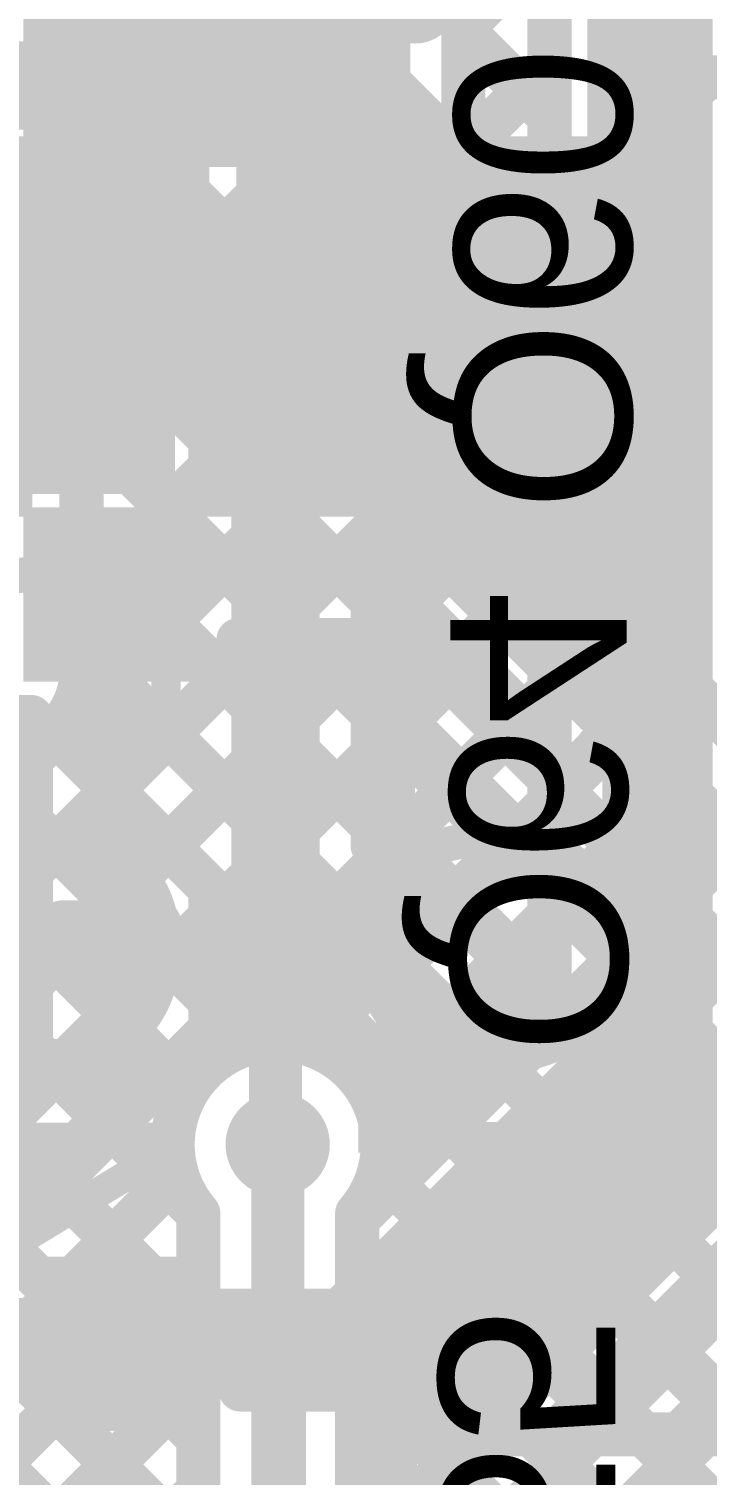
# Model space of a CAD drawing. Header units: millimetres. Extents: x -0.33 to 3.26, y -0.12 to 2.83.
# Drawn here: x 1.2345 to 1.3882, y 1.9403 to 2.268 of the extents above; entities that cross this region are included whole.
import ezdxf

# ---------------------------------------------------------------- set-up
doc = ezdxf.new("R2010")
doc.units = ezdxf.units.MM
doc.header["$MEASUREMENT"] = 0
for name, color, linetype in [('BottomLayer', 5, 'Continuous'), ('BottomOverlay', 54, 'Continuous'), ('BottomPaste', 16, 'Continuous'), ('BottomSolder', 6, 'Continuous'), ('TopLayer', 1, 'Continuous'), ('TopOverlay', 2, 'Continuous'), ('TopPaste', 8, 'Continuous'), ('TopSolder', 216, 'Continuous'), ('ViaHoleLayer', 16, 'Continuous')]:
    doc.layers.add(name, color=color, linetype=linetype)
doc.styles.add('Arial', font='', dxfattribs={"height": 0.2})
doc.styles.get('Arial').set_extended_font_data('Arial')

# ---------------------------------------------------------------- blocks, each defined once
blk = doc.blocks.new('SOT23_3_B_157')
at = {"layer": 'BottomLayer'}
for points in [[(-0.02166, 0.02657), (-0.05316, 0.02657), (-0.05316, 0.05807), (-0.02166, 0.05807)], [(0.05314, 0.02657), (0.02165, 0.02657), (0.02165, 0.05807), (0.05314, 0.05807)], [(0.01574, -0.05807), (-0.01575, -0.05807), (-0.01575, -0.02657), (0.01574, -0.02657)]]:
    blk.add_hatch(color=5, dxfattribs=at).paths.add_polyline_path(points)
at = {"layer": 'BottomPaste'}
for points in [[(-0.02166, 0.02657), (-0.05316, 0.02657), (-0.05316, 0.05807), (-0.02166, 0.05807)], [(0.05314, 0.02657), (0.02165, 0.02657), (0.02165, 0.05807), (0.05314, 0.05807)], [(0.01574, -0.05807), (-0.01575, -0.05807), (-0.01575, -0.02657), (0.01574, -0.02657)]]:
    blk.add_hatch(color=16, dxfattribs=at).paths.add_polyline_path(points)
at = {"layer": 'BottomSolder'}
for points in [[(-0.01766, 0.02257), (-0.05716, 0.02257), (-0.05716, 0.06207), (-0.01766, 0.06207)], [(0.05714, 0.02257), (0.01765, 0.02257), (0.01765, 0.06207), (0.05714, 0.06207)], [(0.01974, -0.06207), (-0.01975, -0.06207), (-0.01975, -0.02257), (0.01974, -0.02257)]]:
    blk.add_hatch(color=6, dxfattribs=at).paths.add_polyline_path(points)
at = {"layer": 'BottomOverlay'}
for points, const_width in [([(-0.06409, 0.068, 1), (-0.07393, 0.068, 1)], 0.00984), ([(-0.07639, 0.068, 1), (-0.07147, 0.068, 1)], 0.00492), ([(-0.06655, 0.068, 1), (-0.06162, 0.068, 1)], 0.00492), ([(-0.01351, 0.032, 1), (-0.00851, 0.032, 1)], 0.005), ([(0.00849, 0.032, 1), (0.01349, 0.032, 1)], 0.005), ([(-0.06651, 0.03, 1), (-0.06151, 0.03, 1)], 0.005), ([(0.06149, 0.03, 1), (0.06649, 0.03, 1)], 0.005), ([(0.02649, -0.031, 1), (0.03149, -0.031, 1)], 0.005), ([(0.06149, -0.031, 1), (0.06649, -0.031, 1)], 0.005), ([(0.06149, -0.031, 1), (0.06649, -0.031, 1)], 0.005), ([(-0.06651, -0.032, 1), (-0.06151, -0.032, 1)], 0.005), ([(-0.06651, -0.032, 1), (-0.06151, -0.032, 1)], 0.005), ([(-0.03151, -0.032, 1), (-0.02651, -0.032, 1)], 0.005)]:
    blk.add_lwpolyline(points, format="xyb", close=True, dxfattribs=dict(at, const_width=const_width))
at = {"layer": 'BottomOverlay', "const_width": 0.01}
for points in [[(0.01099, 0.032), (-0.01101, 0.032)], [(-0.06401, 0.03), (-0.06401, -0.032)], [(0.06399, 0.03), (0.06399, -0.031)], [(0.06399, -0.031), (0.02899, -0.031)], [(-0.02901, -0.032), (-0.06401, -0.032)]]:
    blk.add_lwpolyline(points, dxfattribs=at)
blk = doc.blocks.new('SOT23_3_B_161')
at = {"layer": 'BottomLayer'}
for points in [[(-0.02166, 0.02657), (-0.05316, 0.02657), (-0.05316, 0.05807), (-0.02166, 0.05807)], [(0.05314, 0.02657), (0.02165, 0.02657), (0.02165, 0.05807), (0.05314, 0.05807)], [(0.01574, -0.05807), (-0.01575, -0.05807), (-0.01575, -0.02657), (0.01574, -0.02657)]]:
    blk.add_hatch(color=5, dxfattribs=at).paths.add_polyline_path(points)
at = {"layer": 'BottomPaste'}
for points in [[(-0.02166, 0.02657), (-0.05316, 0.02657), (-0.05316, 0.05807), (-0.02166, 0.05807)], [(0.05314, 0.02657), (0.02165, 0.02657), (0.02165, 0.05807), (0.05314, 0.05807)], [(0.01574, -0.05807), (-0.01575, -0.05807), (-0.01575, -0.02657), (0.01574, -0.02657)]]:
    blk.add_hatch(color=16, dxfattribs=at).paths.add_polyline_path(points)
at = {"layer": 'BottomSolder'}
for points in [[(-0.01766, 0.02257), (-0.05716, 0.02257), (-0.05716, 0.06207), (-0.01766, 0.06207)], [(0.05714, 0.02257), (0.01765, 0.02257), (0.01765, 0.06207), (0.05714, 0.06207)], [(0.01974, -0.06207), (-0.01975, -0.06207), (-0.01975, -0.02257), (0.01974, -0.02257)]]:
    blk.add_hatch(color=6, dxfattribs=at).paths.add_polyline_path(points)
at = {"layer": 'BottomOverlay'}
for points, const_width in [([(-0.06409, 0.068, 1), (-0.07393, 0.068, 1)], 0.00984), ([(-0.07639, 0.068, 1), (-0.07147, 0.068, 1)], 0.00492), ([(-0.06655, 0.068, 1), (-0.06162, 0.068, 1)], 0.00492), ([(-0.01351, 0.032, 1), (-0.00851, 0.032, 1)], 0.005), ([(0.00849, 0.032, 1), (0.01349, 0.032, 1)], 0.005), ([(-0.06651, 0.03, 1), (-0.06151, 0.03, 1)], 0.005), ([(0.06149, 0.03, 1), (0.06649, 0.03, 1)], 0.005), ([(0.02649, -0.031, 1), (0.03149, -0.031, 1)], 0.005), ([(0.06149, -0.031, 1), (0.06649, -0.031, 1)], 0.005), ([(0.06149, -0.031, 1), (0.06649, -0.031, 1)], 0.005), ([(-0.06651, -0.032, 1), (-0.06151, -0.032, 1)], 0.005), ([(-0.06651, -0.032, 1), (-0.06151, -0.032, 1)], 0.005), ([(-0.03151, -0.032, 1), (-0.02651, -0.032, 1)], 0.005)]:
    blk.add_lwpolyline(points, format="xyb", close=True, dxfattribs=dict(at, const_width=const_width))
at = {"layer": 'BottomOverlay', "const_width": 0.01}
for points in [[(0.01099, 0.032), (-0.01101, 0.032)], [(-0.06401, 0.03), (-0.06401, -0.032)], [(0.06399, 0.03), (0.06399, -0.031)], [(0.06399, -0.031), (0.02899, -0.031)], [(-0.02901, -0.032), (-0.06401, -0.032)]]:
    blk.add_lwpolyline(points, dxfattribs=at)
blk = doc.blocks.new('SOT23_3_B_165')
at = {"layer": 'BottomLayer'}
for points in [[(-0.02166, 0.02657), (-0.05316, 0.02657), (-0.05316, 0.05807), (-0.02166, 0.05807)], [(0.05314, 0.02657), (0.02165, 0.02657), (0.02165, 0.05807), (0.05314, 0.05807)], [(0.01574, -0.05807), (-0.01575, -0.05807), (-0.01575, -0.02657), (0.01574, -0.02657)]]:
    blk.add_hatch(color=5, dxfattribs=at).paths.add_polyline_path(points)
at = {"layer": 'BottomPaste'}
for points in [[(-0.02166, 0.02657), (-0.05316, 0.02657), (-0.05316, 0.05807), (-0.02166, 0.05807)], [(0.05314, 0.02657), (0.02165, 0.02657), (0.02165, 0.05807), (0.05314, 0.05807)], [(0.01574, -0.05807), (-0.01575, -0.05807), (-0.01575, -0.02657), (0.01574, -0.02657)]]:
    blk.add_hatch(color=16, dxfattribs=at).paths.add_polyline_path(points)
at = {"layer": 'BottomSolder'}
for points in [[(-0.01766, 0.02257), (-0.05716, 0.02257), (-0.05716, 0.06207), (-0.01766, 0.06207)], [(0.05714, 0.02257), (0.01765, 0.02257), (0.01765, 0.06207), (0.05714, 0.06207)], [(0.01974, -0.06207), (-0.01975, -0.06207), (-0.01975, -0.02257), (0.01974, -0.02257)]]:
    blk.add_hatch(color=6, dxfattribs=at).paths.add_polyline_path(points)
at = {"layer": 'BottomOverlay'}
for points, const_width in [([(-0.06409, 0.068, 1), (-0.07393, 0.068, 1)], 0.00984), ([(-0.07639, 0.068, 1), (-0.07147, 0.068, 1)], 0.00492), ([(-0.06655, 0.068, 1), (-0.06162, 0.068, 1)], 0.00492), ([(-0.01351, 0.032, 1), (-0.00851, 0.032, 1)], 0.005), ([(0.00849, 0.032, 1), (0.01349, 0.032, 1)], 0.005), ([(-0.06651, 0.03, 1), (-0.06151, 0.03, 1)], 0.005), ([(0.06149, 0.03, 1), (0.06649, 0.03, 1)], 0.005), ([(0.02649, -0.031, 1), (0.03149, -0.031, 1)], 0.005), ([(0.06149, -0.031, 1), (0.06649, -0.031, 1)], 0.005), ([(0.06149, -0.031, 1), (0.06649, -0.031, 1)], 0.005), ([(-0.06651, -0.032, 1), (-0.06151, -0.032, 1)], 0.005), ([(-0.06651, -0.032, 1), (-0.06151, -0.032, 1)], 0.005), ([(-0.03151, -0.032, 1), (-0.02651, -0.032, 1)], 0.005)]:
    blk.add_lwpolyline(points, format="xyb", close=True, dxfattribs=dict(at, const_width=const_width))
at = {"layer": 'BottomOverlay', "const_width": 0.01}
for points in [[(0.01099, 0.032), (-0.01101, 0.032)], [(-0.06401, 0.03), (-0.06401, -0.032)], [(0.06399, 0.03), (0.06399, -0.031)], [(0.06399, -0.031), (0.02899, -0.031)], [(-0.02901, -0.032), (-0.06401, -0.032)]]:
    blk.add_lwpolyline(points, dxfattribs=at)
blk = doc.blocks.new('SOT23_3_B_166')
at = {"layer": 'BottomLayer'}
for points in [[(-0.02166, 0.02657), (-0.05316, 0.02657), (-0.05316, 0.05807), (-0.02166, 0.05807)], [(0.05314, 0.02657), (0.02165, 0.02657), (0.02165, 0.05807), (0.05314, 0.05807)], [(0.01574, -0.05807), (-0.01575, -0.05807), (-0.01575, -0.02657), (0.01574, -0.02657)]]:
    blk.add_hatch(color=5, dxfattribs=at).paths.add_polyline_path(points)
at = {"layer": 'BottomPaste'}
for points in [[(-0.02166, 0.02657), (-0.05316, 0.02657), (-0.05316, 0.05807), (-0.02166, 0.05807)], [(0.05314, 0.02657), (0.02165, 0.02657), (0.02165, 0.05807), (0.05314, 0.05807)], [(0.01574, -0.05807), (-0.01575, -0.05807), (-0.01575, -0.02657), (0.01574, -0.02657)]]:
    blk.add_hatch(color=16, dxfattribs=at).paths.add_polyline_path(points)
at = {"layer": 'BottomSolder'}
for points in [[(-0.01766, 0.02257), (-0.05716, 0.02257), (-0.05716, 0.06207), (-0.01766, 0.06207)], [(0.05714, 0.02257), (0.01765, 0.02257), (0.01765, 0.06207), (0.05714, 0.06207)], [(0.01974, -0.06207), (-0.01975, -0.06207), (-0.01975, -0.02257), (0.01974, -0.02257)]]:
    blk.add_hatch(color=6, dxfattribs=at).paths.add_polyline_path(points)
at = {"layer": 'BottomOverlay'}
for points, const_width in [([(-0.06409, 0.068, 1), (-0.07393, 0.068, 1)], 0.00984), ([(-0.07639, 0.068, 1), (-0.07147, 0.068, 1)], 0.00492), ([(-0.06655, 0.068, 1), (-0.06162, 0.068, 1)], 0.00492), ([(-0.01351, 0.032, 1), (-0.00851, 0.032, 1)], 0.005), ([(0.00849, 0.032, 1), (0.01349, 0.032, 1)], 0.005), ([(-0.06651, 0.03, 1), (-0.06151, 0.03, 1)], 0.005), ([(0.06149, 0.03, 1), (0.06649, 0.03, 1)], 0.005), ([(0.02649, -0.031, 1), (0.03149, -0.031, 1)], 0.005), ([(0.06149, -0.031, 1), (0.06649, -0.031, 1)], 0.005), ([(0.06149, -0.031, 1), (0.06649, -0.031, 1)], 0.005), ([(-0.06651, -0.032, 1), (-0.06151, -0.032, 1)], 0.005), ([(-0.06651, -0.032, 1), (-0.06151, -0.032, 1)], 0.005), ([(-0.03151, -0.032, 1), (-0.02651, -0.032, 1)], 0.005)]:
    blk.add_lwpolyline(points, format="xyb", close=True, dxfattribs=dict(at, const_width=const_width))
at = {"layer": 'BottomOverlay', "const_width": 0.01}
for points in [[(0.01099, 0.032), (-0.01101, 0.032)], [(-0.06401, 0.03), (-0.06401, -0.032)], [(0.06399, 0.03), (0.06399, -0.031)], [(0.06399, -0.031), (0.02899, -0.031)], [(-0.02901, -0.032), (-0.06401, -0.032)]]:
    blk.add_lwpolyline(points, dxfattribs=at)
blk = doc.blocks.new('LED_SMT_237')
at = {"layer": 'TopLayer'}
for points in [[(-0.06, 0.03), (-0.02, 0.03), (-0.02, -0.03), (-0.06, -0.03)], [(0.02, 0.03), (0.06, 0.03), (0.06, -0.03), (0.02, -0.03)]]:
    blk.add_hatch(color=1, dxfattribs=at).paths.add_polyline_path(points)
at = {"layer": 'TopOverlay'}
blk.add_hatch(color=2, dxfattribs=at).paths.add_polyline_path([(0.095, 0.037004), (0.064, 0.037004), (0.064, -0.036996), (0.095, -0.036996)])
at = {"layer": 'TopPaste'}
for points in [[(-0.06, 0.03), (-0.02, 0.03), (-0.02, -0.03), (-0.06, -0.03)], [(0.02, 0.03), (0.06, 0.03), (0.06, -0.03), (0.02, -0.03)]]:
    blk.add_hatch(color=8, dxfattribs=at).paths.add_polyline_path(points)
at = {"layer": 'TopSolder'}
for points in [[(-0.064, 0.034), (-0.016, 0.034), (-0.016, -0.034), (-0.064, -0.034)], [(0.016, 0.034), (0.064, 0.034), (0.064, -0.034), (0.016, -0.034)]]:
    blk.add_hatch(color=216, dxfattribs=at).paths.add_polyline_path(points)
at = {"layer": 'TopOverlay', "const_width": 0.005}
for points in [[(0.065, 0.035), (-0.065, 0.035)], [(-0.065, -0.035), (-0.065, 0.035)], [(0.065, -0.035), (0.065, 0.035)], [(0.065, -0.035), (-0.065, -0.035)]]:
    blk.add_lwpolyline(points, dxfattribs=at)
at = {"layer": 'TopOverlay', "const_width": 0.0025}
for points in [[(-0.06625, 0.035, 1), (-0.06375, 0.035, 1)], [(-0.06625, 0.035, 1), (-0.06375, 0.035, 1)], [(0.06375, 0.035, 1), (0.06625, 0.035, 1)], [(0.06375, 0.035, 1), (0.06625, 0.035, 1)], [(-0.06625, -0.035, 1), (-0.06375, -0.035, 1)], [(-0.06625, -0.035, 1), (-0.06375, -0.035, 1)], [(0.06375, -0.035, 1), (0.06625, -0.035, 1)], [(0.06375, -0.035, 1), (0.06625, -0.035, 1)]]:
    blk.add_lwpolyline(points, format="xyb", close=True, dxfattribs=at)
blk = doc.blocks.new('LED_SMT_238')
at = {"layer": 'TopLayer'}
for points in [[(-0.06, 0.03), (-0.02, 0.03), (-0.02, -0.03), (-0.06, -0.03)], [(0.02, 0.03), (0.06, 0.03), (0.06, -0.03), (0.02, -0.03)]]:
    blk.add_hatch(color=1, dxfattribs=at).paths.add_polyline_path(points)
at = {"layer": 'TopOverlay'}
blk.add_hatch(color=2, dxfattribs=at).paths.add_polyline_path([(0.095, 0.03699), (0.064, 0.03699), (0.064, -0.03701), (0.095, -0.03701)])
at = {"layer": 'TopPaste'}
for points in [[(-0.06, 0.03), (-0.02, 0.03), (-0.02, -0.03), (-0.06, -0.03)], [(0.02, 0.03), (0.06, 0.03), (0.06, -0.03), (0.02, -0.03)]]:
    blk.add_hatch(color=8, dxfattribs=at).paths.add_polyline_path(points)
at = {"layer": 'TopSolder'}
for points in [[(-0.064, 0.034), (-0.016, 0.034), (-0.016, -0.034), (-0.064, -0.034)], [(0.016, 0.034), (0.064, 0.034), (0.064, -0.034), (0.016, -0.034)]]:
    blk.add_hatch(color=216, dxfattribs=at).paths.add_polyline_path(points)
at = {"layer": 'TopOverlay', "const_width": 0.005}
for points in [[(0.065, 0.035), (-0.065, 0.035)], [(-0.065, -0.035), (-0.065, 0.035)], [(0.065, -0.035), (0.065, 0.035)], [(0.065, -0.035), (-0.065, -0.035)]]:
    blk.add_lwpolyline(points, dxfattribs=at)
at = {"layer": 'TopOverlay', "const_width": 0.0025}
for points in [[(-0.06625, 0.035, 1), (-0.06375, 0.035, 1)], [(-0.06625, 0.035, 1), (-0.06375, 0.035, 1)], [(0.06375, 0.035, 1), (0.06625, 0.035, 1)], [(0.06375, 0.035, 1), (0.06625, 0.035, 1)], [(-0.06625, -0.035, 1), (-0.06375, -0.035, 1)], [(-0.06625, -0.035, 1), (-0.06375, -0.035, 1)], [(0.06375, -0.035, 1), (0.06625, -0.035, 1)], [(0.06375, -0.035, 1), (0.06625, -0.035, 1)]]:
    blk.add_lwpolyline(points, format="xyb", close=True, dxfattribs=at)

msp = doc.modelspace()

# ---------------------------------------------------------------- hatches: boundary and pattern name
at = {"layer": 'BottomLayer'}
msp.add_hatch(color=5, dxfattribs=at).paths.add_polyline_path([(1.24299, 2.23668), (1.32099, 2.23668), (1.32099, 2.30968), (1.24299, 2.30968)])
h = msp.add_hatch(color=5, dxfattribs=at)
edge = h.paths.add_edge_path()
edge.add_arc((1.29091, 2.01518), 0.01181, 0, 360)
at = {"layer": 'TopLayer'}
h = msp.add_hatch(color=1, dxfattribs=at)
edge = h.paths.add_edge_path()
edge.add_arc((1.29091, 2.01518), 0.01181, 0, 360)
at = {"layer": 'ViaHoleLayer'}
h = msp.add_hatch(color=16, dxfattribs=at)
edge = h.paths.add_edge_path()
edge.add_arc((1.29091, 2.01518), 0.00591, 0, 360)

# ---------------------------------------------------------------- linework, layer by layer
at = {"layer": 'BottomLayer'}
for points, const_width in [([(1.377, 2.039), (1.377, 2.384)], 0.025), ([(1.3525, 2.04915), (1.3525, 2.37385)], 0.01), ([(1.33299, 2.22468), (1.33299, 2.32168)], 0.01), ([(1.33299, 2.26838), (1.3525, 2.28788)], 0.01), ([(1.33299, 2.26757), (1.3525, 2.24806)], 0.01), ([(1.15999, 2.25518), (1.27449, 2.25518)], 0.02), ([(1.33299, 2.24009), (1.3525, 2.2596)], 0.01), ([(1.33299, 2.23928), (1.3525, 2.21978)], 0.01), ([(1.31815, 2.19696), (1.3525, 2.23131)], 0.01), ([(1.29011, 2.22468), (1.33299, 2.22468)], 0.01), ([(1.29011, 2.22468), (1.30592, 2.20886)], 0.01), ([(1.29103, 2.22468), (1.31078, 2.20493)], 0.01), ([(1.30384, 2.21094), (1.31758, 2.22468)], 0.01), ([(1.31931, 2.22468), (1.3525, 2.19149)], 0.01), ([(1.15999, 2.21768), (1.26599, 2.21768)], 0.02), ([(1.26599, 2.21768), (1.2904, 2.19327)], 0.02), ([(1.30906, 2.20493), (1.31815, 2.20493)], 0.01), ([(1.31815, 2.14943), (1.31815, 2.20493)], 0.01), ([(1.31815, 2.16868), (1.3525, 2.20303)], 0.01), ([(1.2904, 2.17718), (1.2904, 2.19327)], 0.02), ([(1.31815, 2.19756), (1.3525, 2.16321)], 0.01), ([(1.15999, 2.19568), (1.25688, 2.19568)], 0.01), ([(1.18298, 2.14665), (1.23201, 2.19568)], 0.01), ([(1.20689, 2.19568), (1.235, 2.16757)], 0.01), ([(1.23219, 2.16757), (1.25859, 2.19397)], 0.01), ([(1.23518, 2.19568), (1.26265, 2.1682)], 0.01), ([(1.25688, 2.19568), (1.26265, 2.1899)], 0.01), ([(1.26265, 2.16757), (1.26265, 2.1899)], 0.01), ([(1.2904, 2.05518), (1.2904, 2.17718)], 0.02), ([(1.3124, 2.13465), (1.3525, 2.17474)], 0.01), ([(1.22525, 2.16757), (1.26265, 2.16757)], 0.01), ([(1.22525, 2.16063), (1.23219, 2.16757)], 0.01), ([(1.26047, 2.16757), (1.26265, 2.16975)], 0.01), ([(1.31815, 2.16927), (1.3525, 2.13492)], 0.01), ([(1.3124, 2.14943), (1.31815, 2.14943)], 0.01), ([(1.3124, 2.08293), (1.3124, 2.14943)], 0.01), ([(1.3124, 2.14674), (1.3525, 2.10664)], 0.01), ([(1.3124, 2.10636), (1.3525, 2.14646)], 0.01), ([(1.18298, 2.13474), (1.235, 2.08272)], 0.01), ([(1.253, 2.02127), (1.253, 2.131)], 0.012), ([(1.3124, 2.11845), (1.3525, 2.07835)], 0.01), ([(1.31725, 2.08293), (1.3525, 2.11818)], 0.01), ([(1.14936, 2.02818), (1.23326, 2.11207)], 0.01), ([(1.22525, 2.11207), (1.235, 2.11207)], 0.01), ([(1.235, 2.02873), (1.235, 2.11207)], 0.01), ([(1.18298, 2.10645), (1.235, 2.05443)], 0.01), ([(1.3124, 2.09017), (1.3525, 2.05007)], 0.01), ([(1.31815, 2.05554), (1.3525, 2.08989)], 0.01), ([(1.17765, 2.02818), (1.235, 2.08553)], 0.01), ([(1.3124, 2.08293), (1.31815, 2.08293)], 0.01), ([(1.31815, 2.02743), (1.31815, 2.08293)], 0.01), ([(1.18156, 2.07958), (1.23297, 2.02818)], 0.01), ([(1.32525, 1.9495), (1.44555, 2.0698)], 0.01), ([(1.2904, 2.04635), (1.2904, 2.05518)], 0.02), ([(1.31352, 2.02263), (1.3525, 2.06161)], 0.01), ([(1.20593, 2.02818), (1.235, 2.05724)], 0.01), ([(1.35353, 1.9495), (1.46248, 2.05845)], 0.01), ([(1.31815, 2.05614), (1.33882, 2.03547)], 0.01), ([(1.2904, 2.01568), (1.2904, 2.04635)], 0.012), ([(1.308, 1.97), (1.377, 2.039)], 0.025), ([(1.31435, 2.01099), (1.3525, 2.04915)], 0.01), ([(1.38181, 1.9495), (1.473, 2.04069)], 0.01), ([(1.13828, 2.02818), (1.23445, 2.02818)], 0.01), ([(1.31132, 2.02743), (1.31815, 2.02743)], 0.01), ([(1.31815, 2.02785), (1.32468, 2.02133)], 0.01), ([(1.24191, 2.01018), (1.253, 2.02127)], 0.012), ([(1.32535, 1.9527), (1.3943, 2.02165)], 0.01), ([(1.38761, 2.01496), (1.45307, 1.9495)], 0.01), ([(1.13082, 2.01018), (1.24191, 2.01018)], 0.012), ([(1.37347, 2.00082), (1.42479, 1.9495)], 0.01), ([(1.35932, 1.98668), (1.3965, 1.9495)], 0.01), ([(1.25343, 1.97), (1.308, 1.97)], 0.025), ([(1.34518, 1.97253), (1.36822, 1.9495)], 0.01), ([(1.33104, 1.95839), (1.33993, 1.9495)], 0.01), ([(1.32141, 1.9495), (1.523, 1.9495)], 0.01)]:
    msp.add_lwpolyline(points, dxfattribs=dict(at, const_width=const_width))
for points, const_width in [([(1.33049, 2.26838, 1), (1.33549, 2.26838, 1)], 0.005), ([(1.33049, 2.26757, 1), (1.33549, 2.26757, 1)], 0.005), ([(1.26949, 2.25518, 1), (1.27949, 2.25518, 1)], 0.01), ([(1.35, 2.2596, 1), (1.355, 2.2596, 1)], 0.005), ([(1.35, 2.24806, 1), (1.355, 2.24806, 1)], 0.005), ([(1.33049, 2.24009, 1), (1.33549, 2.24009, 1)], 0.005), ([(1.33049, 2.23928, 1), (1.33549, 2.23928, 1)], 0.005), ([(1.35, 2.23131, 1), (1.355, 2.23131, 1)], 0.005), ([(1.28761, 2.22468, 1), (1.29261, 2.22468, 1)], 0.005), ([(1.28761, 2.22468, 1), (1.29261, 2.22468, 1)], 0.005), ([(1.28853, 2.22468, 1), (1.29353, 2.22468, 1)], 0.005), ([(1.31508, 2.22468, 1), (1.32008, 2.22468, 1)], 0.005), ([(1.31681, 2.22468, 1), (1.32181, 2.22468, 1)], 0.005), ([(1.33049, 2.22468, 1), (1.33549, 2.22468, 1)], 0.005), ([(1.33049, 2.22468, 1), (1.33549, 2.22468, 1)], 0.005), ([(1.26099, 2.21768, 1), (1.27099, 2.21768, 1)], 0.01), ([(1.26099, 2.21768, 1), (1.27099, 2.21768, 1)], 0.01), ([(1.35, 2.21978, 1), (1.355, 2.21978, 1)], 0.005), ([(1.30134, 2.21094, 1), (1.30634, 2.21094, 1)], 0.005), ([(1.30342, 2.20886, 1), (1.30842, 2.20886, 1)], 0.005), ([(1.30342, 2.20886, 1), (1.30842, 2.20886, 1)], 0.005), ([(1.30346, 2.20883, 1), (1.30846, 2.20883, 1)], 0.005), ([(1.30656, 2.20493, 1), (1.31156, 2.20493, 1)], 0.005), ([(1.30656, 2.20493, 1), (1.31156, 2.20493, 1)], 0.005), ([(1.30656, 2.20493, 1), (1.31156, 2.20493, 1)], 0.005), ([(1.30828, 2.20493, 1), (1.31328, 2.20493, 1)], 0.005), ([(1.31565, 2.20493, 1), (1.32065, 2.20493, 1)], 0.005), ([(1.31565, 2.20493, 1), (1.32065, 2.20493, 1)], 0.005), ([(1.35, 2.20303, 1), (1.355, 2.20303, 1)], 0.005), ([(1.2854, 2.19327, 1), (1.2954, 2.19327, 1)], 0.01), ([(1.2854, 2.19327, 1), (1.2954, 2.19327, 1)], 0.01), ([(1.31565, 2.19756, 1), (1.32065, 2.19756, 1)], 0.005), ([(1.22951, 2.19568, 1), (1.23451, 2.19568, 1)], 0.005), ([(1.23268, 2.19568, 1), (1.23768, 2.19568, 1)], 0.005), ([(1.25438, 2.19568, 1), (1.25938, 2.19568, 1)], 0.005), ([(1.25438, 2.19568, 1), (1.25938, 2.19568, 1)], 0.005), ([(1.25609, 2.19397, 1), (1.26109, 2.19397, 1)], 0.005), ([(1.31565, 2.19696, 1), (1.32065, 2.19696, 1)], 0.005), ([(1.35, 2.19149, 1), (1.355, 2.19149, 1)], 0.005), ([(1.26015, 2.1899, 1), (1.26515, 2.1899, 1)], 0.005), ([(1.26015, 2.1899, 1), (1.26515, 2.1899, 1)], 0.005), ([(1.2854, 2.17718, 1), (1.2954, 2.17718, 1)], 0.01), ([(1.2854, 2.17718, 1), (1.2954, 2.17718, 1)], 0.01), ([(1.35, 2.17474, 1), (1.355, 2.17474, 1)], 0.005), ([(1.22969, 2.16757, 1), (1.23469, 2.16757, 1)], 0.005), ([(1.22969, 2.16757, 1), (1.23469, 2.16757, 1)], 0.005), ([(1.2325, 2.16757, 1), (1.2375, 2.16757, 1)], 0.005), ([(1.25797, 2.16757, 1), (1.26297, 2.16757, 1)], 0.005), ([(1.26015, 2.16975, 1), (1.26515, 2.16975, 1)], 0.005), ([(1.26015, 2.1682, 1), (1.26515, 2.1682, 1)], 0.005), ([(1.26015, 2.16757, 1), (1.26515, 2.16757, 1)], 0.005), ([(1.26015, 2.16757, 1), (1.26515, 2.16757, 1)], 0.005), ([(1.31565, 2.16927, 1), (1.32065, 2.16927, 1)], 0.005), ([(1.31565, 2.16868, 1), (1.32065, 2.16868, 1)], 0.005), ([(1.35, 2.16321, 1), (1.355, 2.16321, 1)], 0.005), ([(1.3099, 2.14943, 1), (1.3149, 2.14943, 1)], 0.005), ([(1.3099, 2.14943, 1), (1.3149, 2.14943, 1)], 0.005), ([(1.31565, 2.14943, 1), (1.32065, 2.14943, 1)], 0.005), ([(1.31565, 2.14943, 1), (1.32065, 2.14943, 1)], 0.005), ([(1.3099, 2.14674, 1), (1.3149, 2.14674, 1)], 0.005), ([(1.35, 2.14646, 1), (1.355, 2.14646, 1)], 0.005), ([(1.35, 2.13492, 1), (1.355, 2.13492, 1)], 0.005), ([(1.25, 2.131, 1), (1.256, 2.131, 1)], 0.006), ([(1.3099, 2.13465, 1), (1.3149, 2.13465, 1)], 0.005), ([(1.3099, 2.11845, 1), (1.3149, 2.11845, 1)], 0.005), ([(1.35, 2.11818, 1), (1.355, 2.11818, 1)], 0.005), ([(1.23076, 2.11207, 1), (1.23576, 2.11207, 1)], 0.005), ([(1.2325, 2.11207, 1), (1.2375, 2.11207, 1)], 0.005), ([(1.2325, 2.11207, 1), (1.2375, 2.11207, 1)], 0.005), ([(1.3099, 2.10636, 1), (1.3149, 2.10636, 1)], 0.005), ([(1.35, 2.10664, 1), (1.355, 2.10664, 1)], 0.005), ([(1.3099, 2.09017, 1), (1.3149, 2.09017, 1)], 0.005), ([(1.35, 2.08989, 1), (1.355, 2.08989, 1)], 0.005), ([(1.2325, 2.08553, 1), (1.2375, 2.08553, 1)], 0.005), ([(1.2325, 2.08272, 1), (1.2375, 2.08272, 1)], 0.005), ([(1.3099, 2.08293, 1), (1.3149, 2.08293, 1)], 0.005), ([(1.3099, 2.08293, 1), (1.3149, 2.08293, 1)], 0.005), ([(1.31475, 2.08293, 1), (1.31975, 2.08293, 1)], 0.005), ([(1.31565, 2.08293, 1), (1.32065, 2.08293, 1)], 0.005), ([(1.31565, 2.08293, 1), (1.32065, 2.08293, 1)], 0.005), ([(1.35, 2.07835, 1), (1.355, 2.07835, 1)], 0.005), ([(1.2854, 2.05518, 1), (1.2954, 2.05518, 1)], 0.01), ([(1.2854, 2.05518, 1), (1.2954, 2.05518, 1)], 0.01), ([(1.35, 2.06161, 1), (1.355, 2.06161, 1)], 0.005), ([(1.2325, 2.05724, 1), (1.2375, 2.05724, 1)], 0.005), ([(1.2325, 2.05443, 1), (1.2375, 2.05443, 1)], 0.005), ([(1.31565, 2.05614, 1), (1.32065, 2.05614, 1)], 0.005), ([(1.31565, 2.05554, 1), (1.32065, 2.05554, 1)], 0.005), ([(1.2854, 2.04635, 1), (1.2954, 2.04635, 1)], 0.01), ([(1.35, 2.05007, 1), (1.355, 2.05007, 1)], 0.005), ([(1.2874, 2.04635, 1), (1.2934, 2.04635, 1)], 0.006), ([(1.35, 2.04915, 1), (1.355, 2.04915, 1)], 0.005), ([(1.35, 2.04915, 1), (1.355, 2.04915, 1)], 0.005), ([(1.37075, 2.039, 1), (1.38325, 2.039, 1)], 0.0125), ([(1.37075, 2.039, 1), (1.38325, 2.039, 1)], 0.0125), ([(1.33632, 2.03547, 1), (1.34132, 2.03547, 1)], 0.005), ([(1.23047, 2.02818, 1), (1.23547, 2.02818, 1)], 0.005), ([(1.23195, 2.02818, 1), (1.23695, 2.02818, 1)], 0.005), ([(1.2325, 2.02873, 1), (1.2375, 2.02873, 1)], 0.005), ([(1.30882, 2.02743, 1), (1.31382, 2.02743, 1)], 0.005), ([(1.30882, 2.02743, 1), (1.31382, 2.02743, 1)], 0.005), ([(1.31565, 2.02785, 1), (1.32065, 2.02785, 1)], 0.005), ([(1.31565, 2.02743, 1), (1.32065, 2.02743, 1)], 0.005), ([(1.31565, 2.02743, 1), (1.32065, 2.02743, 1)], 0.005), ([(1.25, 2.02127, 1), (1.256, 2.02127, 1)], 0.006), ([(1.25, 2.02127, 1), (1.256, 2.02127, 1)], 0.006), ([(1.31102, 2.02263, 1), (1.31602, 2.02263, 1)], 0.005), ([(1.32218, 2.02133, 1), (1.32718, 2.02133, 1)], 0.005), ([(1.2874, 2.01568, 1), (1.2934, 2.01568, 1)], 0.006), ([(1.31222, 2.01518, 1), (1.31722, 2.01518, 1)], 0.005), ([(1.31222, 2.01518, 1), (1.31722, 2.01518, 1)], 0.005), ([(1.38511, 2.01496, 1), (1.39011, 2.01496, 1)], 0.005), ([(1.23891, 2.01018, 1), (1.24491, 2.01018, 1)], 0.006), ([(1.23891, 2.01018, 1), (1.24491, 2.01018, 1)], 0.006), ([(1.31185, 2.01099, 1), (1.31685, 2.01099, 1)], 0.005), ([(1.31185, 2.01099, 1), (1.31685, 2.01099, 1)], 0.005), ([(1.37097, 2.00082, 1), (1.37597, 2.00082, 1)], 0.005), ([(1.35682, 1.98668, 1), (1.36183, 1.98668, 1)], 0.005), ([(1.24718, 1.97, 1), (1.25968, 1.97, 1)], 0.0125), ([(1.30175, 1.97, 1), (1.31425, 1.97, 1)], 0.0125), ([(1.30175, 1.97, 1), (1.31425, 1.97, 1)], 0.0125), ([(1.34268, 1.97253, 1), (1.34768, 1.97253, 1)], 0.005), ([(1.32854, 1.95839, 1), (1.33354, 1.95839, 1)], 0.005), ([(1.32283, 1.95268, 1), (1.32783, 1.95268, 1)], 0.005), ([(1.32285, 1.9527, 1), (1.32785, 1.9527, 1)], 0.005), ([(1.32285, 1.9527, 1), (1.32785, 1.9527, 1)], 0.005), ([(1.31891, 1.9495, 1), (1.32391, 1.9495, 1)], 0.005), ([(1.31891, 1.9495, 1), (1.32391, 1.9495, 1)], 0.005), ([(1.31891, 1.9495, 1), (1.32391, 1.9495, 1)], 0.005), ([(1.32275, 1.9495, 1), (1.32775, 1.9495, 1)], 0.005), ([(1.33743, 1.9495, 1), (1.34243, 1.9495, 1)], 0.005), ([(1.35103, 1.9495, 1), (1.35603, 1.9495, 1)], 0.005), ([(1.36572, 1.9495, 1), (1.37072, 1.9495, 1)], 0.005), ([(1.37931, 1.9495, 1), (1.38431, 1.9495, 1)], 0.005)]:
    msp.add_lwpolyline(points, format="xyb", close=True, dxfattribs=dict(at, const_width=const_width))
at = {"layer": 'BottomLayer', "const_width": 0.01}
for points in [[(1.30592, 2.20886, -0.057443), (1.30906, 2.20493)], [(1.30596, 2.20883, -0.056813), (1.30906, 2.20493)], [(1.31132, 2.02743, -0.135948), (1.31472, 2.01518)], [(1.31472, 2.01518, -0.044173), (1.31435, 2.01099)], [(1.32535, 1.9527, -0.051936), (1.32141, 1.9495)], [(1.32533, 1.95268, -0.051594), (1.32141, 1.9495)]]:
    msp.add_lwpolyline(points, format="xyb", dxfattribs=at)
at = {"layer": 'TopLayer'}
for points, const_width in [([(1.188, 2.26), (1.312, 2.26)], 0.01), ([(1.312, 2.26), (1.32856, 2.24344)], 0.01), ([(1.379, 2.248), (1.388, 2.257)], 0.01), ([(1.388, 2.257), (1.517, 2.257)], 0.01), ([(1.379, 2.124), (1.379, 2.248)], 0.01), ([(1.27044, 2.243), (1.28656, 2.243)], 0.01), ([(1.27044, 2.23976), (1.27368, 2.243)], 0.01), ([(1.27044, 2.18765), (1.27044, 2.243)], 0.01), ([(1.28402, 2.243), (1.28656, 2.24046)], 0.01), ([(1.28656, 2.18765), (1.28656, 2.243)], 0.01), ([(1.32856, 2.22), (1.32856, 2.24344)], 0.01), ([(1.27044, 2.23112), (1.28656, 2.21501)], 0.01), ([(1.27044, 2.21431), (1.28656, 2.23042)], 0.01), ([(1.27044, 2.20566), (1.28656, 2.18955)], 0.01), ([(1.27044, 2.18885), (1.28656, 2.20496)], 0.01), ([(1.147, 2.0145), (1.32015, 2.18765)], 0.01), ([(1.147, 1.98904), (1.34561, 2.18765)], 0.01), ([(1.24644, 2.18765), (1.27044, 2.18765)], 0.01), ([(1.24644, 2.1394), (1.2947, 2.18765)], 0.01), ([(1.24644, 2.16485), (1.26924, 2.18765)], 0.01), ([(1.24644, 2.12244), (1.24644, 2.18765)], 0.01), ([(1.263, 2.18765), (1.448, 2.00265)], 0.01), ([(1.28656, 2.18765), (1.362, 2.18765)], 0.01), ([(1.28846, 2.18765), (1.448, 2.02811)], 0.01), ([(1.31391, 2.18765), (1.362, 2.13956)], 0.01), ([(1.33937, 2.18765), (1.362, 2.16502)], 0.01), ([(1.362, 2.124), (1.362, 2.18765)], 0.01), ([(1.147, 1.96359), (1.362, 2.17859)], 0.01), ([(1.24644, 2.17875), (1.448, 1.9772)], 0.01), ([(1.147, 1.93813), (1.362, 2.15313)], 0.01), ([(1.24644, 2.1533), (1.448, 1.95174)], 0.01), ([(1.147, 1.91267), (1.362, 2.12767)], 0.01), ([(1.24644, 2.12784), (1.448, 1.92629)], 0.01), ([(1.379, 2.124), (1.465, 2.038)], 0.01), ([(1.367, 2.11196), (1.448, 2.03096)], 0.01), ([(1.20175, 2.0703), (1.24115, 2.10969)], 0.01), ([(1.24014, 2.10869), (1.448, 1.90083)], 0.01), ([(1.29776, 2.03798), (1.36937, 2.10959)], 0.01), ([(1.22741, 2.09596), (1.2851, 2.03827)], 0.01), ([(1.31181, 2.02657), (1.3821, 2.09686)], 0.01), ([(1.21469, 2.08323), (1.27049, 2.02743)], 0.01), ([(1.30891, 1.99821), (1.39483, 2.08413)], 0.01), ([(1.20196, 2.0705), (1.27291, 1.99956)], 0.01), ([(1.30891, 1.97276), (1.40755, 2.0714)], 0.01), ([(1.18201, 2.065), (1.27291, 1.9741)], 0.01), ([(1.16202, 2.05953), (1.27291, 1.94864)], 0.01), ([(1.30891, 1.9473), (1.42028, 2.05868)], 0.01), ([(1.147, 2.04909), (1.27291, 1.92319)], 0.01), ([(1.30891, 1.92184), (1.43301, 2.04595)], 0.01), ([(1.30891, 1.89639), (1.44574, 2.03322)], 0.01), ([(1.147, 2.02364), (1.27291, 1.89773)], 0.01), ([(1.29091, 1.58491), (1.29091, 2.01518)], 0.012), ([(1.147, 1.88722), (1.2681, 2.00832)], 0.01), ([(1.30891, 1.87093), (1.448, 2.01003)], 0.01), ([(1.314, 2.00937), (1.448, 1.87537)], 0.01), ([(1.27291, 1.59236), (1.27291, 1.99959)], 0.01), ([(1.30891, 1.58491), (1.30891, 1.99959)], 0.01), ([(1.147, 1.86176), (1.27291, 1.98767)], 0.01), ([(1.30891, 1.98901), (1.448, 1.84992)], 0.01), ([(1.147, 1.83631), (1.27291, 1.96221)], 0.01), ([(1.30891, 1.96356), (1.448, 1.82446)], 0.01), ([(1.147, 1.81085), (1.27291, 1.93676)], 0.01), ([(1.30891, 1.9381), (1.448, 1.79901)], 0.01)]:
    msp.add_lwpolyline(points, dxfattribs=dict(at, const_width=const_width))
for points, const_width in [([(1.3095, 2.26, 1), (1.3145, 2.26, 1)], 0.005), ([(1.3095, 2.26, 1), (1.3145, 2.26, 1)], 0.005), ([(1.3855, 2.257, 1), (1.3905, 2.257, 1)], 0.005), ([(1.3855, 2.257, 1), (1.3905, 2.257, 1)], 0.005), ([(1.3765, 2.248, 1), (1.3815, 2.248, 1)], 0.005), ([(1.3765, 2.248, 1), (1.3815, 2.248, 1)], 0.005), ([(1.26794, 2.243, 1), (1.27294, 2.243, 1)], 0.005), ([(1.26794, 2.243, 1), (1.27294, 2.243, 1)], 0.005), ([(1.27118, 2.243, 1), (1.27618, 2.243, 1)], 0.005), ([(1.28152, 2.243, 1), (1.28652, 2.243, 1)], 0.005), ([(1.28406, 2.243, 1), (1.28906, 2.243, 1)], 0.005), ([(1.28406, 2.243, 1), (1.28906, 2.243, 1)], 0.005), ([(1.32606, 2.24344, 1), (1.33106, 2.24344, 1)], 0.005), ([(1.32606, 2.24344, 1), (1.33106, 2.24344, 1)], 0.005), ([(1.26794, 2.23976, 1), (1.27294, 2.23976, 1)], 0.005), ([(1.28406, 2.24046, 1), (1.28906, 2.24046, 1)], 0.005), ([(1.26794, 2.23112, 1), (1.27294, 2.23112, 1)], 0.005), ([(1.28406, 2.23042, 1), (1.28906, 2.23042, 1)], 0.005), ([(1.32606, 2.22, 1), (1.33106, 2.22, 1)], 0.005), ([(1.26794, 2.21431, 1), (1.27294, 2.21431, 1)], 0.005), ([(1.28406, 2.21501, 1), (1.28906, 2.21501, 1)], 0.005), ([(1.26794, 2.20566, 1), (1.27294, 2.20566, 1)], 0.005), ([(1.28406, 2.20496, 1), (1.28906, 2.20496, 1)], 0.005), ([(1.24394, 2.18765, 1), (1.24894, 2.18765, 1)], 0.005), ([(1.24394, 2.18765, 1), (1.24894, 2.18765, 1)], 0.005), ([(1.2605, 2.18765, 1), (1.2655, 2.18765, 1)], 0.005), ([(1.26674, 2.18765, 1), (1.27174, 2.18765, 1)], 0.005), ([(1.26794, 2.18885, 1), (1.27294, 2.18885, 1)], 0.005), ([(1.26794, 2.18765, 1), (1.27294, 2.18765, 1)], 0.005), ([(1.26794, 2.18765, 1), (1.27294, 2.18765, 1)], 0.005), ([(1.28406, 2.18955, 1), (1.28906, 2.18955, 1)], 0.005), ([(1.28406, 2.18765, 1), (1.28906, 2.18765, 1)], 0.005), ([(1.28406, 2.18765, 1), (1.28906, 2.18765, 1)], 0.005), ([(1.28596, 2.18765, 1), (1.29096, 2.18765, 1)], 0.005), ([(1.2922, 2.18765, 1), (1.2972, 2.18765, 1)], 0.005), ([(1.31141, 2.18765, 1), (1.31641, 2.18765, 1)], 0.005), ([(1.31765, 2.18765, 1), (1.32265, 2.18765, 1)], 0.005), ([(1.33687, 2.18765, 1), (1.34187, 2.18765, 1)], 0.005), ([(1.34311, 2.18765, 1), (1.34811, 2.18765, 1)], 0.005), ([(1.3595, 2.18765, 1), (1.3645, 2.18765, 1)], 0.005), ([(1.3595, 2.18765, 1), (1.3645, 2.18765, 1)], 0.005), ([(1.24394, 2.17875, 1), (1.24894, 2.17875, 1)], 0.005), ([(1.3595, 2.17859, 1), (1.3645, 2.17859, 1)], 0.005), ([(1.24394, 2.16485, 1), (1.24894, 2.16485, 1)], 0.005), ([(1.3595, 2.16502, 1), (1.3645, 2.16502, 1)], 0.005), ([(1.24394, 2.1533, 1), (1.24894, 2.1533, 1)], 0.005), ([(1.3595, 2.15313, 1), (1.3645, 2.15313, 1)], 0.005), ([(1.24394, 2.1394, 1), (1.24894, 2.1394, 1)], 0.005), ([(1.3595, 2.13956, 1), (1.3645, 2.13956, 1)], 0.005), ([(1.24394, 2.12784, 1), (1.24894, 2.12784, 1)], 0.005), ([(1.3595, 2.12767, 1), (1.3645, 2.12767, 1)], 0.005), ([(1.24394, 2.12244, 1), (1.24894, 2.12244, 1)], 0.005), ([(1.24394, 2.12244, 1), (1.24894, 2.12244, 1)], 0.005), ([(1.24394, 2.12244, 1), (1.24894, 2.12244, 1)], 0.005), ([(1.3595, 2.124, 1), (1.3645, 2.124, 1)], 0.005), ([(1.3595, 2.124, 1), (1.3645, 2.124, 1)], 0.005), ([(1.3595, 2.124, 1), (1.3645, 2.124, 1)], 0.005), ([(1.3765, 2.124, 1), (1.3815, 2.124, 1)], 0.005), ([(1.3765, 2.124, 1), (1.3815, 2.124, 1)], 0.005), ([(1.36448, 2.11198, 1), (1.36948, 2.11198, 1)], 0.005), ([(1.3645, 2.11196, 1), (1.3695, 2.11196, 1)], 0.005), ([(1.3645, 2.11196, 1), (1.3695, 2.11196, 1)], 0.005), ([(1.23764, 2.10869, 1), (1.24264, 2.10869, 1)], 0.005), ([(1.23865, 2.10969, 1), (1.24365, 2.10969, 1)], 0.005), ([(1.23865, 2.10969, 1), (1.24365, 2.10969, 1)], 0.005), ([(1.23867, 2.10972, 1), (1.24367, 2.10972, 1)], 0.005), ([(1.36687, 2.10959, 1), (1.37187, 2.10959, 1)], 0.005), ([(1.3796, 2.09686, 1), (1.3846, 2.09686, 1)], 0.005), ([(1.2826, 2.03827, 1), (1.2876, 2.03827, 1)], 0.005), ([(1.29526, 2.03798, 1), (1.30026, 2.03798, 1)], 0.005), ([(1.26799, 2.02743, 1), (1.27299, 2.02743, 1)], 0.005), ([(1.30931, 2.02657, 1), (1.31431, 2.02657, 1)], 0.005), ([(1.28791, 2.01518, 1), (1.29391, 2.01518, 1)], 0.006), ([(1.31222, 2.01518, 1), (1.31722, 2.01518, 1)], 0.005), ([(1.31222, 2.01518, 1), (1.31722, 2.01518, 1)], 0.005), ([(1.2656, 2.00832, 1), (1.2706, 2.00832, 1)], 0.005), ([(1.3115, 2.00937, 1), (1.3165, 2.00937, 1)], 0.005), ([(1.27041, 1.99959, 1), (1.27541, 1.99959, 1)], 0.005), ([(1.27041, 1.99959, 1), (1.27541, 1.99959, 1)], 0.005), ([(1.27041, 1.99956, 1), (1.27541, 1.99956, 1)], 0.005), ([(1.30641, 1.99959, 1), (1.31141, 1.99959, 1)], 0.005), ([(1.30641, 1.99959, 1), (1.31141, 1.99959, 1)], 0.005), ([(1.30641, 1.99821, 1), (1.31141, 1.99821, 1)], 0.005), ([(1.27041, 1.98767, 1), (1.27541, 1.98767, 1)], 0.005), ([(1.30641, 1.98901, 1), (1.31141, 1.98901, 1)], 0.005), ([(1.27041, 1.9741, 1), (1.27541, 1.9741, 1)], 0.005), ([(1.30641, 1.97276, 1), (1.31141, 1.97276, 1)], 0.005), ([(1.27041, 1.96221, 1), (1.27541, 1.96221, 1)], 0.005), ([(1.30641, 1.96356, 1), (1.31141, 1.96356, 1)], 0.005), ([(1.27041, 1.94864, 1), (1.27541, 1.94864, 1)], 0.005), ([(1.30641, 1.9473, 1), (1.31141, 1.9473, 1)], 0.005), ([(1.27041, 1.93676, 1), (1.27541, 1.93676, 1)], 0.005), ([(1.30641, 1.9381, 1), (1.31141, 1.9381, 1)], 0.005)]:
    msp.add_lwpolyline(points, format="xyb", close=True, dxfattribs=dict(at, const_width=const_width))
at = {"layer": 'TopLayer', "const_width": 0.01}
for points in [[(1.24644, 2.12244, -0.199396), (1.24115, 2.10969)], [(1.24644, 2.12244, -0.198912), (1.24117, 2.10972)], [(1.36698, 2.11198, -0.198912), (1.362, 2.124)], [(1.367, 2.11196, -0.199327), (1.362, 2.124)], [(1.27291, 1.99959, -1.440035), (1.31472, 2.01518)], [(1.31472, 2.01518, -0.18034), (1.30891, 1.99959)]]:
    msp.add_lwpolyline(points, format="xyb", dxfattribs=at)

# ---------------------------------------------------------------- block references
for name, p, rotation in [('SOT23_3_B_165', (1.25299, 2.3425), 180), ('LED_SMT_237', (1.22844, 2.25965), 270), ('LED_SMT_238', (1.32856, 2.25965), 270), ('SOT23_3_B_161', (1.25299, 2.2195), 180), ('SOT23_3_B_157', (1.25299, 2.0975), 180), ('SOT23_3_B_166', (1.25343, 1.92768), 180)]:
    msp.add_blockref(name, p, dxfattribs=dict(rotation=rotation))

# ---------------------------------------------------------------- texts
at = {"layer": 'BottomOverlay', "style": 'Arial', "text_generation_flag": 2}
for s, p in [('Q60', (1.33099, 2.1585)), ('Q64', (1.32999, 2.0355)), ('Q55', (1.32743, 1.87268))]:
    msp.add_text(s, height=0.04, rotation=270, dxfattribs=at).set_placement(p)
at = {"layer": 'TopOverlay', "style": 'Arial'}
for s, p in [('CON_16', (1.20803, 2.15275)), ('CON_15', (1.30914, 2.1529))]:
    msp.add_text(s, height=0.06, rotation=270, dxfattribs=at).set_placement(p)

doc.saveas('drawing.dxf')
